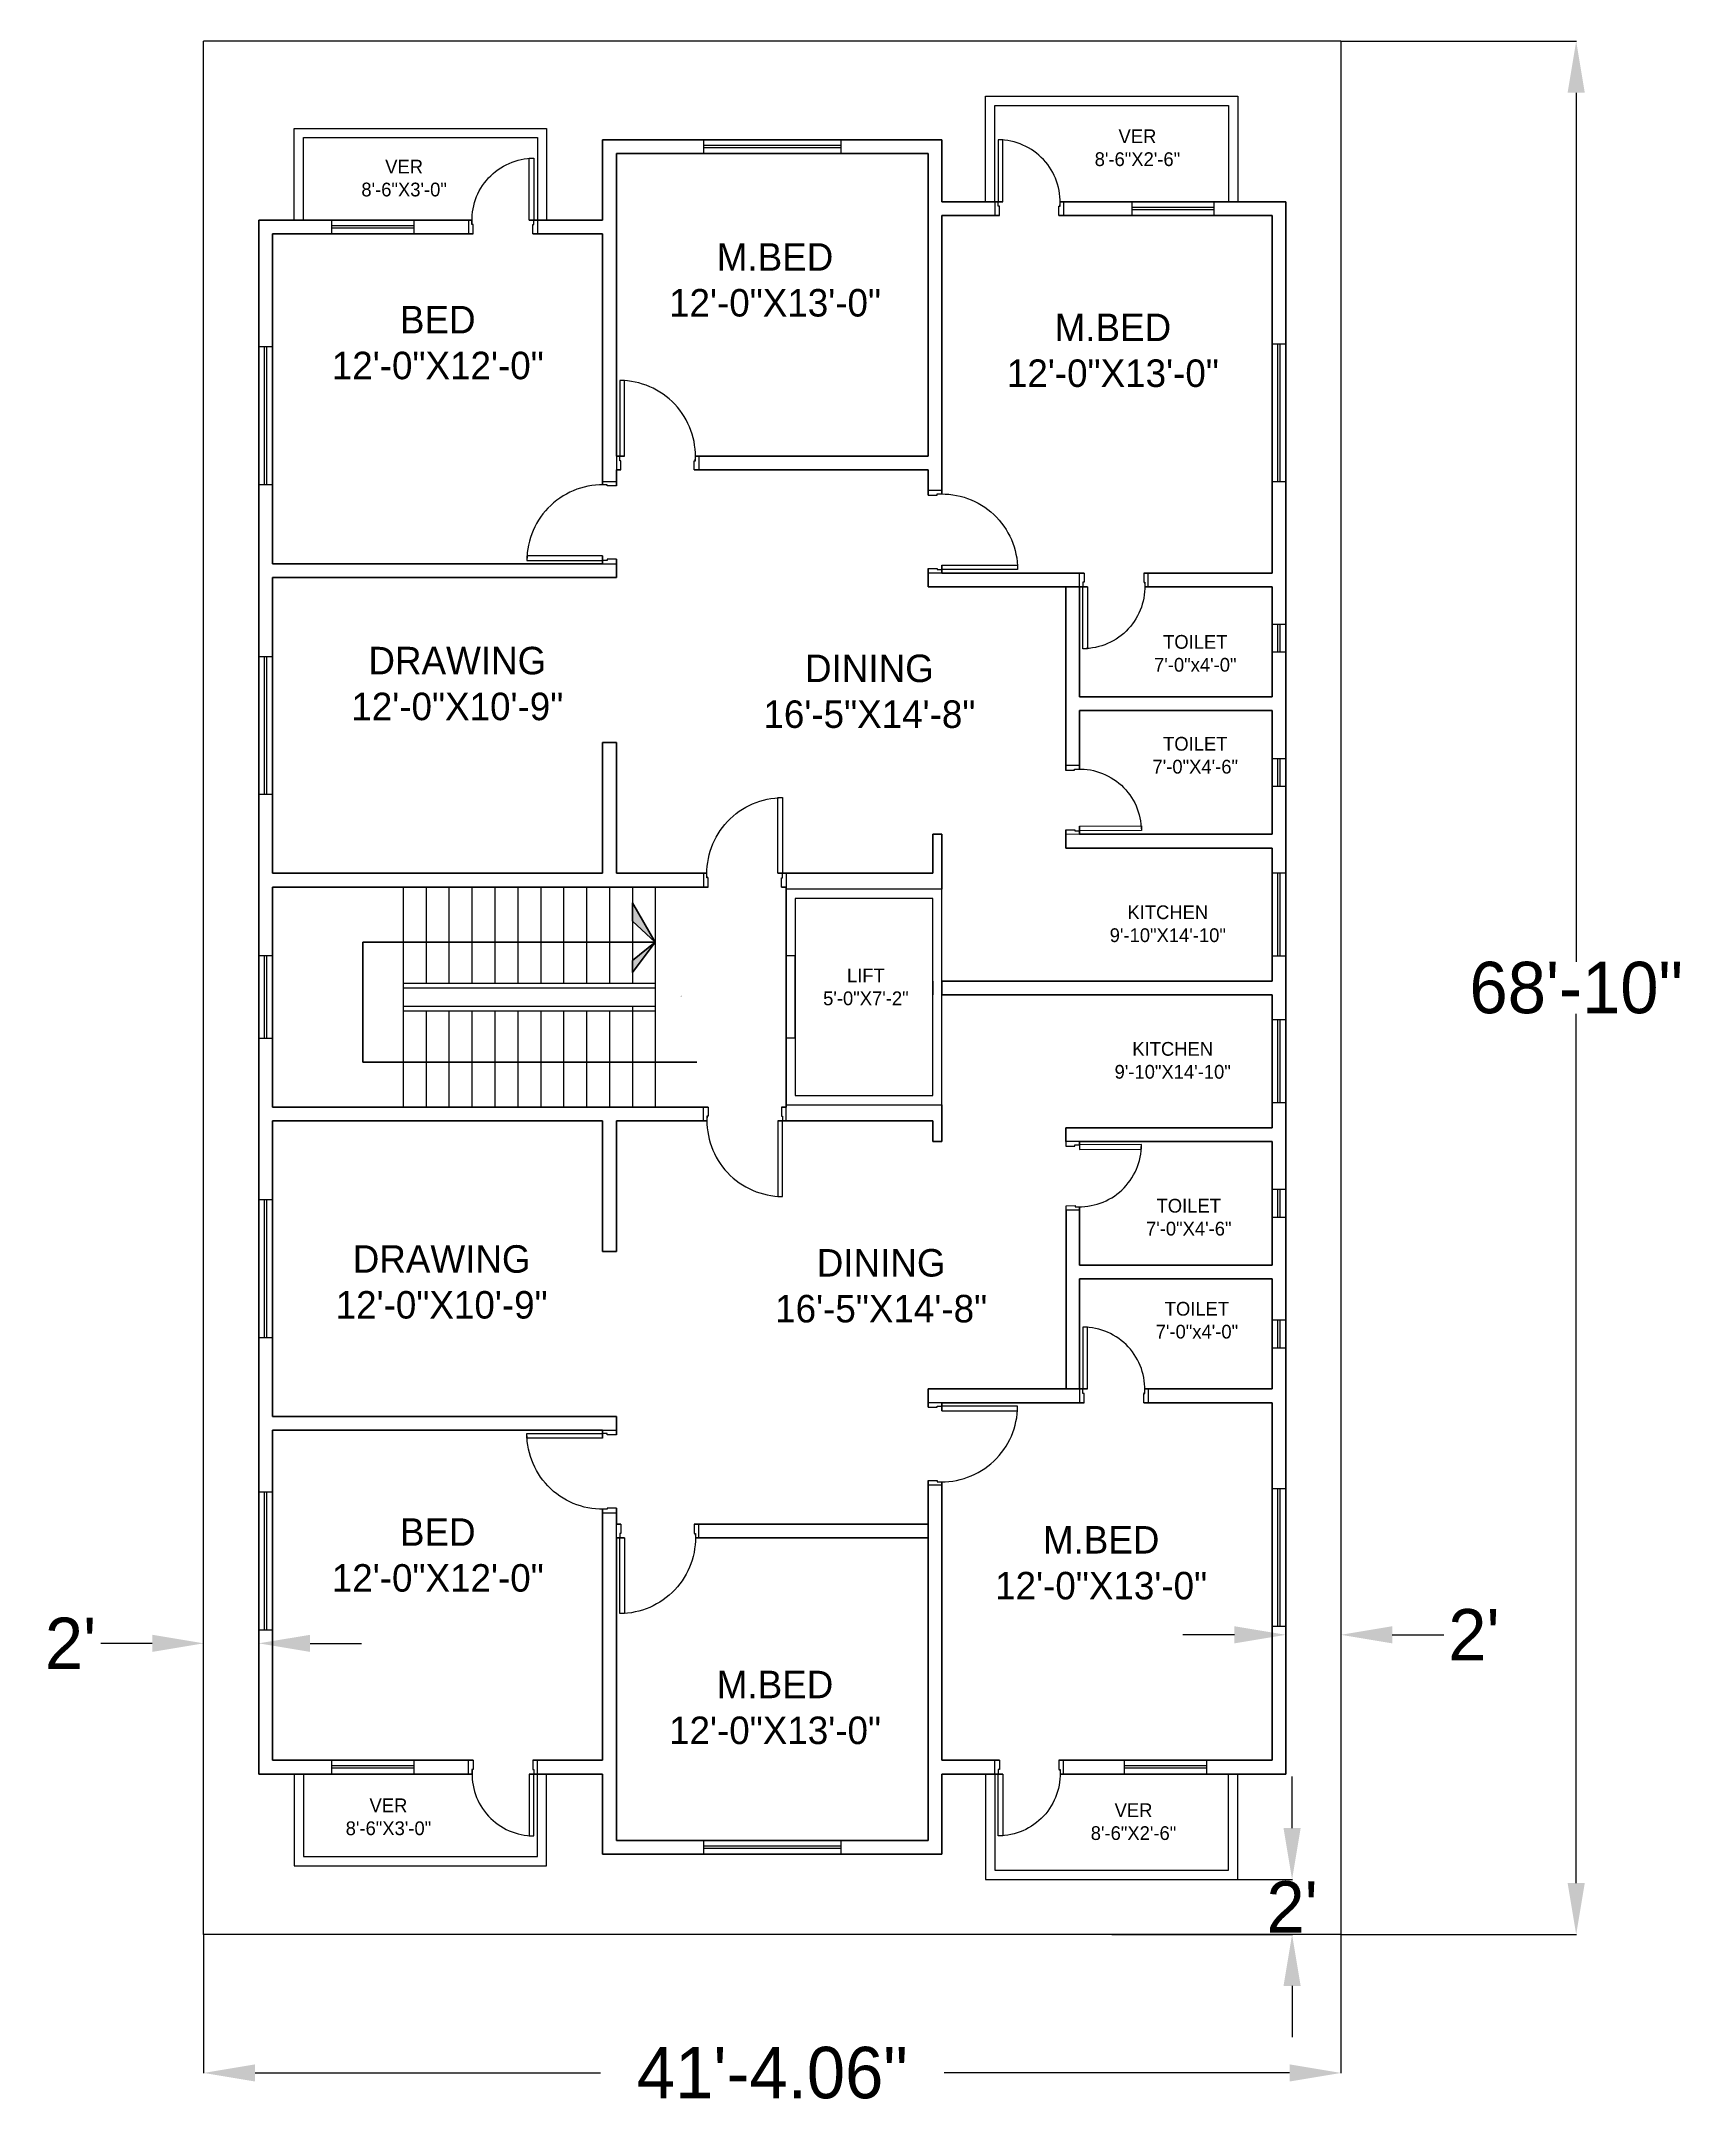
# Model space of a CAD drawing. Header units: inches. Extents: x -110 to 610, y -142 to 759.
import ezdxf

# ---------------------------------------------------------------- set-up
doc = ezdxf.new("R2010")
doc.units = ezdxf.units.IN
doc.header["$MEASUREMENT"] = 0
doc.linetypes.add('HIDDEN', pattern=[0.375, 0.25, -0.125])
for name, color, linetype in [('area', 14, 'HIDDEN'), ('balcony', 4, 'Continuous'), ('door', 6, 'Continuous'), ('lift', 1, 'Continuous'), ('stair', 161, 'Continuous'), ('window', 5, 'Continuous')]:
    doc.layers.add(name, color=color, linetype=linetype)
doc.layers.add('wall', color=7, linetype='Continuous', lineweight=35)
doc.dimstyles.get("Standard").update_dxf_attribs({"dimscale": 0.935, "dimtxt": 24, "dimasz": 24, "dimexe": 0.18, "dimexo": 0.0625, "dimgap": 0.09, "dimtad": 0, "dimtih": 1, "dimtoh": 1, "dimdsep": 46, "dimlunit": 3, "dimtxsty": 'Standard', "dimcen": 0.09, "dimadec": 0, "dimazin": 2, "dimtfac": 1, "dimtofl": 0, "dimtmove": 0, "dimatfit": 3, "dimfxl": 1, "dimtolj": 1, "dimtzin": 0, "dimarcsym": 0})

# ---------------------------------------------------------------- blocks, each defined once
blk = doc.blocks.new('door 1')
at = {"layer": 'door', "linetype": 'Continuous'}
for p, q in [((0, 0), (1.5, 0)), ((34.5, 0), (36, 0))]:
    blk.add_line(p, q, dxfattribs=at)
blk.add_lwpolyline([(1.5, 0), (3.5, 0), (3.5, 33), (1.5, 33)], close=True, dxfattribs=at)
for points in [[(0, 0), (0, -6), (2, -6), (2, -2), (1.5, -2), (1.5, 0)], [(36, 0), (36, -6), (34, -6), (34, -2), (34.5, -2), (34.5, 0)]]:
    blk.add_lwpolyline(points, dxfattribs=at)
blk.add_arc((1.5, 0), 33, 356.5254, 90, dxfattribs=at)
blk = doc.blocks.new('door 2')
at = {"layer": 'door', "linetype": 'Continuous'}
for p, q in [((1.5, 0), (0, 0)), ((30, 0), (28.5, 0))]:
    blk.add_line(p, q, dxfattribs=at)
blk.add_lwpolyline([(1.5, 0), (3.5, 0), (3.5, 27), (1.5, 27)], close=True, dxfattribs=at)
for points in [[(0, 0), (0, -6), (2, -6), (2, -2), (1.5, -2), (1.5, 0)], [(30, 0), (30, -6), (28, -6), (28, -2), (28.5, -2), (28.5, 0)]]:
    blk.add_lwpolyline(points, dxfattribs=at)
blk.add_arc((1.5, 0), 27, 355.75198, 90, dxfattribs=at)
blk = doc.blocks.new('W1')
at = {"layer": 'window', "linetype": 'Continuous'}
for p, q in [((30, -2.5), (-30, -2.5)), ((30, -3.5), (-30, -3.5))]:
    blk.add_line(p, q, dxfattribs=at)
blk.add_lwpolyline([(-30, -6), (30, -6), (30, 0), (-30, 0)], close=True, dxfattribs=at)
blk = doc.blocks.new('W3')
at = {"layer": 'window', "linetype": 'Continuous'}
for p, q in [((6, -2.5), (-6, -2.5)), ((6, -3.5), (-6, -3.5))]:
    blk.add_line(p, q, dxfattribs=at)
blk.add_lwpolyline([(-6, -6), (6, -6), (6, 0), (-6, 0)], close=True, dxfattribs=at)
blk = doc.blocks.new('W2')
at = {"layer": 'window', "linetype": 'Continuous'}
for p, q in [((18, -2.5), (-18, -2.5)), ((18, -3.5), (-18, -3.5))]:
    blk.add_line(p, q, dxfattribs=at)
blk.add_lwpolyline([(-18, -6), (18, -6), (18, 0), (-18, 0)], close=True, dxfattribs=at)
blk = doc.blocks.new('*D9')
at = {"layer": 'Defpoints', "color": 0, "linetype": 'Continuous'}
for p in [(456.75, 759.26), (456.75, -66.74), (559.4, -66.74)]:
    blk.add_point(p, dxfattribs=at)
at = {"layer": 'wall', "color": 0, "linetype": 'Continuous', "lineweight": -2}
for p, q in [((456.81, 759.26), (559.57, 759.26)), ((559.4, 736.82), (559.4, 357.57)), ((559.4, -44.3), (559.4, 334.96)), ((456.81, -66.74), (559.57, -66.74))]:
    blk.add_line(p, q, dxfattribs=at)
at = {"layer": 'wall', "color": 0, "linetype": 'Continuous'}
for points in [[(555.66, 736.82), (563.14, 736.82), (559.4, 759.26)], [(555.66, -44.3), (563.14, -44.3), (559.4, -66.74)]]:
    blk.add_solid(points, dxfattribs=at)
at = {"layer": 'wall', "color": 0, "linetype": 'Continuous', "insert": (559.4, 346.26), "char_height": 22.44, "attachment_point": 5}
blk.add_mtext('\\A1;68\'-10"', dxfattribs=at)
blk = doc.blocks.new('*D10')
at = {"layer": 'Defpoints', "color": 0, "linetype": 'Continuous'}
for p in [(-39.25, -66.74), (456.81, -66.74), (-39.25, -127.16)]:
    blk.add_point(p, dxfattribs=at)
at = {"layer": 'wall', "color": 0, "linetype": 'Continuous', "lineweight": -2}
for p, q in [((-39.25, -66.8), (-39.25, -127.33)), ((456.81, -66.8), (456.81, -127.33)), ((-16.81, -127.16), (133.89, -127.16)), ((434.37, -127.16), (283.66, -127.16))]:
    blk.add_line(p, q, dxfattribs=at)
at = {"layer": 'wall', "color": 0, "linetype": 'Continuous'}
for points in [[(-16.81, -123.42), (-16.81, -130.9), (-39.25, -127.16)], [(434.37, -123.42), (434.37, -130.9), (456.81, -127.16)]]:
    blk.add_solid(points, dxfattribs=at)
at = {"layer": 'wall', "color": 0, "linetype": 'Continuous', "insert": (208.78, -127.16), "char_height": 22.44, "attachment_point": 5}
blk.add_mtext('\\A1;41\'-4.06"', dxfattribs=at)
blk = doc.blocks.new('*D11')
at = {"layer": 'Defpoints', "color": 0, "linetype": 'Continuous'}
for p in [(-15.25, 60.27), (-39.25, 8.32), (-15.25, 8.32)]:
    blk.add_point(p, dxfattribs=at)
at = {"layer": 'wall', "color": 0, "linetype": 'Continuous', "lineweight": -2}
for p, q in [((-61.69, 60.27), (-84.13, 60.27)), ((-39.25, 8.38), (-39.25, 60.44)), ((-15.25, 8.38), (-15.25, 60.44)), ((7.19, 60.27), (29.63, 60.27))]:
    blk.add_line(p, q, dxfattribs=at)
at = {"layer": 'wall', "color": 0, "linetype": 'Continuous'}
for points in [[(-61.69, 64.01), (-61.69, 56.53), (-39.25, 60.27)], [(7.19, 64.01), (7.19, 56.53), (-15.25, 60.27)]]:
    blk.add_solid(points, dxfattribs=at)
at = {"layer": 'wall', "color": 0, "linetype": 'Continuous', "insert": (-97.31, 60.27), "char_height": 22.44, "attachment_point": 5}
blk.add_mtext("\\A1;2'", dxfattribs=at)
blk = doc.blocks.new('*D12')
at = {"layer": 'Defpoints', "color": 0, "linetype": 'Continuous'}
for p in [(432.75, 64.01), (456.75, 64.01), (456.75, 64.01)]:
    blk.add_point(p, dxfattribs=at)
at = {"layer": 'wall', "color": 0, "linetype": 'Continuous', "lineweight": -2}
for p, q in [((410.31, 64.01), (387.87, 64.01)), ((432.75, 63.95), (432.75, 63.84)), ((456.75, 63.95), (456.75, 63.84)), ((479.19, 64.01), (501.63, 64.01))]:
    blk.add_line(p, q, dxfattribs=at)
at = {"layer": 'wall', "color": 0, "linetype": 'Continuous'}
for points in [[(410.31, 67.75), (410.31, 60.27), (432.75, 64.01)], [(479.19, 67.75), (479.19, 60.27), (456.75, 64.01)]]:
    blk.add_solid(points, dxfattribs=at)
at = {"layer": 'wall', "color": 0, "linetype": 'Continuous', "insert": (514.8, 64.01), "char_height": 22.44, "attachment_point": 5}
blk.add_mtext("\\A1;2'", dxfattribs=at)
blk = doc.blocks.new('*D13')
at = {"layer": 'Defpoints', "color": 0, "linetype": 'Continuous'}
for p in [(356.81, -42.74), (356.81, -66.74), (435.48, -66.74)]:
    blk.add_point(p, dxfattribs=at)
at = {"layer": 'wall', "color": 0, "linetype": 'Continuous', "lineweight": -2}
for p, q in [((435.48, -20.3), (435.48, 2.14)), ((356.87, -42.74), (435.65, -42.74)), ((356.87, -66.74), (435.65, -66.74)), ((435.48, -89.18), (435.48, -111.62))]:
    blk.add_line(p, q, dxfattribs=at)
at = {"layer": 'wall', "color": 0, "linetype": 'Continuous'}
for points in [[(431.74, -20.3), (439.22, -20.3), (435.48, -42.74)], [(431.74, -89.18), (439.22, -89.18), (435.48, -66.74)]]:
    blk.add_solid(points, dxfattribs=at)
at = {"layer": 'wall', "color": 0, "linetype": 'Continuous', "insert": (435.48, -54.74), "char_height": 22.44, "attachment_point": 5}
blk.add_mtext("\\A1;2'", dxfattribs=at)

msp = doc.modelspace()

# ---------------------------------------------------------------- hatches: boundary and pattern name
at = {"layer": 'wall', "linetype": 'Continuous'}
h = msp.add_hatch(color=2, dxfattribs=at)
h.paths.add_polyline_path([(147.746, 383.367), (147.746, 375.357), (157.746, 366.203)])
h.paths.add_polyline_path([(157.746, 366.203), (147.746, 358.193), (147.746, 353.043)])

# ---------------------------------------------------------------- linework, layer by layer
at = {"layer": 'area', "linetype": 'Continuous'}
for p, q in [((456.749, 759.263), (-39.254, 759.263)), ((-39.254, -66.737), (-39.254, 759.263)), ((456.749, 759.263), (456.749, -66.737)), ((456.749, -66.737), (-39.254, -66.737))]:
    msp.add_line(p, q, dxfattribs=at)
at = {"layer": 'balcony', "linetype": 'Continuous'}
for points in [[(301.807, 689.263), (301.807, 735.263), (411.807, 735.263), (411.807, 689.263)], [(305.807, 689.263), (305.807, 731.263), (407.807, 731.263), (407.807, 689.263)], [(0.286, 681.263), (0.286, 721.263), (110.286, 721.263), (110.286, 681.263)], [(4.286, 681.263), (4.286, 717.263), (106.286, 717.263), (106.286, 681.263)], [(0.286, 3.263), (0.286, -36.737), (110.286, -36.737), (110.286, 3.263)], [(4.286, 3.263), (4.286, -32.737), (106.286, -32.737), (106.286, 3.263)], [(301.807, 3.263), (301.807, -42.737), (411.807, -42.737), (411.807, 3.263)], [(305.807, 3.263), (305.807, -38.737), (407.807, -38.737), (407.807, 3.263)]]:
    msp.add_lwpolyline(points, dxfattribs=at)
at = {"layer": 'lift', "linetype": 'Continuous'}
for p, q in [((218.805, 360.263), (214.746, 360.263)), ((218.805, 324.263), (214.746, 324.263))]:
    msp.add_line(p, q, dxfattribs=at)
for points in [[(214.746, 324.263), (214.746, 295.263), (282.746, 295.263), (282.746, 389.263), (214.746, 389.263), (214.746, 360.263)], [(218.746, 324.263), (218.746, 299.263), (278.746, 299.263), (278.746, 385.263), (218.746, 385.263), (218.746, 360.263)]]:
    msp.add_lwpolyline(points, dxfattribs=at)
at = {"layer": 'stair', "linetype": 'Continuous', "ltscale": 40}
for p, q in [((47.746, 390.263), (47.746, 294.263)), ((57.746, 390.263), (57.746, 348.263)), ((67.746, 390.263), (67.746, 348.263)), ((77.746, 390.263), (77.746, 348.263)), ((87.746, 390.263), (87.746, 348.263)), ((97.746, 390.263), (97.746, 348.263)), ((107.746, 390.263), (107.746, 348.263)), ((117.746, 390.263), (117.746, 348.263)), ((127.746, 390.263), (127.746, 348.263)), ((137.746, 390.263), (137.746, 348.263)), ((147.746, 390.263), (147.746, 348.263)), ((157.746, 390.263), (157.746, 294.263)), ((57.746, 336.263), (57.746, 294.263)), ((67.746, 336.263), (67.746, 294.263)), ((77.746, 336.263), (77.746, 294.263)), ((87.746, 336.263), (87.746, 294.263)), ((97.746, 336.263), (97.746, 294.263)), ((107.746, 336.263), (107.746, 294.263)), ((117.746, 336.263), (117.746, 294.263)), ((127.746, 336.263), (127.746, 294.263)), ((137.746, 336.263), (137.746, 294.263)), ((147.746, 338.263), (147.746, 294.263))]:
    msp.add_line(p, q, dxfattribs=at)
at = {"layer": 'stair', "linetype": 'Continuous'}
for p, q in [((47.746, 348.263), (157.746, 348.263)), ((47.746, 346.263), (157.746, 346.263)), ((47.746, 338.263), (157.746, 338.263)), ((47.746, 336.263), (157.746, 336.263))]:
    msp.add_line(p, q, dxfattribs=at)
at = {"layer": 'wall', "ltscale": 40}
for p, q in [((134.746, 716.263), (134.746, 681.263)), ((282.749, 689.263), (282.749, 716.263)), ((282.749, 561.763), (282.749, 683.263)), ((134.746, 675.263), (134.746, 565.763)), ((134.746, 534.763), (134.746, 531.263)), ((282.749, 527.263), (282.749, 530.763)), ((134.746, 453.263), (134.746, 396.263)), ((134.746, 288.263), (134.746, 231.263)), ((140.746, 288.263), (140.746, 231.263)), ((276.749, 163.263), (276.749, 171.263)), ((282.749, 161.763), (282.749, 165.263)), ((134.746, 153.263), (134.746, 149.763)), ((140.746, 159.263), (140.746, 151.263)), ((276.749, -25.737), (276.749, 131.263)), ((282.749, 9.263), (282.749, 130.763)), ((134.746, 118.763), (134.746, 9.263)), ((140.746, 119.263), (140.746, 112.263)), ((140.746, 106.263), (140.746, -25.737)), ((134.746, 3.263), (134.746, -31.737)), ((282.749, -31.737), (282.749, 3.263))]:
    msp.add_line(p, q, dxfattribs=at)
at = {"layer": 'wall', "linetype": 'Continuous'}
for p, q in [((134.746, 716.263), (282.749, 716.263)), ((140.746, 710.263), (276.749, 710.263)), ((276.694, 689.263), (276.749, 689.263)), ((282.749, 689.263), (309.307, 689.263)), ((334.307, 689.263), (432.749, 689.263)), ((-15.254, 681.263), (77.786, 681.263)), ((102.786, 681.263), (134.746, 681.263)), ((282.749, 683.263), (307.807, 683.263)), ((333.807, 683.263), (426.749, 683.263)), ((-9.254, 675.263), (78.286, 675.263)), ((104.286, 675.263), (134.746, 675.263)), ((140.746, 578.263), (144.246, 578.263)), ((175.246, 578.263), (276.749, 578.263)), ((140.746, 572.263), (142.746, 572.263)), ((174.746, 572.263), (276.749, 572.263)), ((-9.254, 531.263), (134.746, 531.263)), ((-9.254, 525.263), (140.746, 525.263)), ((282.749, 527.263), (344.749, 527.263)), ((370.749, 527.263), (426.749, 527.263)), ((276.749, 521.263), (346.249, 521.263)), ((371.249, 521.263), (426.749, 521.263)), ((342.749, 473.263), (426.749, 473.263)), ((342.749, 467.263), (426.749, 467.263)), ((134.746, 453.263), (140.746, 453.263)), ((278.746, 396.263), (278.746, 407.263)), ((278.749, 413.263), (282.746, 413.263)), ((282.746, 389.263), (282.746, 413.263)), ((282.746, 407.263), (282.749, 407.263)), ((336.749, 407.263), (426.749, 407.263)), ((342.749, 413.263), (426.749, 413.263)), ((-9.254, 396.263), (134.746, 396.263)), ((-9.254, 390.263), (180.746, 390.263)), ((140.746, 396.263), (180.246, 396.263)), ((211.246, 396.263), (278.746, 396.263)), ((212.746, 390.263), (214.746, 390.263)), ((147.746, 383.367), (147.746, 375.357)), ((147.746, 353.043), (147.746, 358.193)), ((214.746, 324.263), (214.746, 360.263)), ((218.746, 360.263), (218.805, 324.263)), ((282.749, 349.263), (426.749, 349.263)), ((282.749, 343.263), (426.749, 343.263)), ((-9.254, 294.263), (180.746, 294.263)), ((212.746, 294.263), (214.746, 294.263)), ((282.746, 295.263), (282.746, 279.263)), ((-9.254, 288.263), (134.746, 288.263)), ((140.746, 288.263), (180.246, 288.263)), ((211.246, 288.263), (278.746, 288.263)), ((278.746, 288.263), (278.746, 285.263)), ((336.749, 285.263), (426.749, 285.263)), ((336.749, 285.263), (336.78, 279.231)), ((278.749, 279.263), (282.746, 279.263)), ((342.749, 279.263), (426.749, 279.263)), ((336.906, 249.232), (336.906, 171.263)), ((134.746, 231.263), (140.746, 231.263)), ((342.749, 225.263), (426.749, 225.263)), ((342.749, 219.263), (426.749, 219.263)), ((276.749, 171.263), (346.249, 171.263)), ((371.249, 171.263), (426.749, 171.263)), ((282.749, 165.263), (344.749, 165.263)), ((370.749, 165.263), (426.749, 165.263)), ((-9.254, 159.263), (140.746, 159.263)), ((-9.254, 153.263), (134.746, 153.263)), ((140.746, 112.263), (142.746, 112.263)), ((174.746, 112.263), (276.749, 112.263)), ((140.746, 106.263), (144.246, 106.263)), ((175.246, 106.263), (276.749, 106.263)), ((-9.254, 9.263), (78.286, 9.263)), ((104.286, 9.263), (134.746, 9.263)), ((282.749, 9.263), (307.807, 9.263)), ((333.807, 9.263), (426.749, 9.263)), ((-15.254, 3.263), (77.786, 3.263)), ((102.786, 3.263), (134.746, 3.263)), ((282.749, 3.263), (301.807, 3.263)), ((301.807, 3.263), (309.307, 3.263)), ((334.307, 3.263), (432.749, 3.263)), ((140.746, -25.737), (276.749, -25.737)), ((134.746, -31.737), (282.749, -31.737))]:
    msp.add_line(p, q, dxfattribs=at)
at = {"layer": 'wall', "linetype": 'Continuous', "ltscale": 40}
for p, q in [((140.746, 710.263), (140.746, 578.263)), ((276.749, 578.263), (276.749, 710.263)), ((432.749, 3.263), (432.749, 689.263)), ((-15.254, 681.263), (-15.254, 3.263)), ((426.749, 527.263), (426.749, 683.263)), ((-9.254, 675.263), (-9.254, 531.263)), ((140.746, 572.263), (140.746, 565.263)), ((276.749, 561.263), (276.749, 572.263)), ((140.746, 533.263), (140.746, 525.263)), ((-9.254, 525.263), (-9.254, 396.263)), ((276.749, 521.263), (276.749, 529.263)), ((336.749, 441.232), (336.749, 521.263)), ((342.749, 473.263), (342.749, 521.263)), ((426.749, 473.263), (426.749, 521.263)), ((342.749, 441.763), (342.749, 467.263)), ((426.749, 413.263), (426.749, 467.263)), ((140.746, 453.263), (140.746, 396.263)), ((336.749, 407.263), (336.749, 415.231)), ((342.749, 413.263), (342.749, 416.763)), ((278.749, 407.263), (278.749, 413.263)), ((426.749, 349.263), (426.749, 407.263)), ((-9.254, 390.263), (-9.254, 294.263)), ((214.746, 390.263), (214.746, 360.263)), ((278.749, 343.263), (278.749, 349.263)), ((282.749, 343.263), (282.749, 349.263)), ((426.749, 285.263), (426.749, 343.263)), ((214.746, 324.263), (214.746, 294.263)), ((-9.254, 288.263), (-9.254, 159.263)), ((278.749, 279.263), (278.749, 285.263)), ((342.749, 277.763), (342.749, 279.263)), ((426.749, 225.263), (426.749, 279.263)), ((342.749, 225.263), (342.749, 250.763)), ((342.749, 171.263), (342.749, 219.263)), ((426.749, 171.263), (426.749, 219.263)), ((426.749, 9.263), (426.749, 165.263)), ((-9.254, 153.263), (-9.254, 9.263))]:
    msp.add_line(p, q, dxfattribs=at)
at = {"layer": 'wall', "color": 2, "linetype": 'Continuous'}
for p, q in [((157.746, 366.203), (147.746, 383.367)), ((147.746, 375.357), (157.746, 366.203)), ((30.118, 313.851), (30.118, 366.203)), ((30.118, 366.203), (157.746, 366.203)), ((157.746, 366.203), (147.746, 353.043)), ((147.746, 358.193), (157.746, 366.203)), ((175.892, 313.851), (30.118, 313.851))]:
    msp.add_line(p, q, dxfattribs=at)

# ---------------------------------------------------------------- block references
at = {"layer": 'door', "linetype": 'Continuous'}
for name, p in [('door 2', (305.807, 689.263)), ('door 1', (140.746, 578.263)), ('door 2', (342.749, 171.263))]:
    msp.add_blockref(name, p, dxfattribs=at)
at = {"layer": 'door', "linetype": 'Continuous', "xscale": -1}
for name, p in [('door 2', (106.286, 681.263)), ('door 1', (214.746, 396.263))]:
    msp.add_blockref(name, p, dxfattribs=at)
at = {"layer": 'door', "linetype": 'Continuous'}
for name, p, rotation in [('door 1', (134.746, 531.263), 90), ('door 1', (214.746, 288.263), 180), ('door 2', (342.749, 279.263), 270.2995407242914), ('door 1', (282.749, 165.263), 270), ('door 2', (106.286, 3.263), 180)]:
    msp.add_blockref(name, p, dxfattribs=dict(at, rotation=rotation))
at = {"layer": 'door', "linetype": 'Continuous', "xscale": -1}
for name, p, rotation in [('door 1', (282.749, 527.263), 270), ('door 2', (342.749, 521.263), 180), ('door 2', (342.749, 413.263), 270.2995407242913), ('door 1', (134.746, 153.263), 90), ('door 1', (140.746, 106.263), 180), ('door 2', (305.807, 3.263), 180)]:
    msp.add_blockref(name, p, dxfattribs=dict(at, rotation=rotation))
at = {"layer": 'window', "linetype": 'Continuous'}
for name, p in [('W1', (208.748, 716.263)), ('W2', (383.528, 689.263)), ('W2', (34.516, 681.263)), ('W2', (34.516, 9.263)), ('W2', (380.278, 9.263)), ('W1', (208.748, -25.737))]:
    msp.add_blockref(name, p, dxfattribs=at)
at = {"layer": 'window', "linetype": 'Continuous', "rotation": 270}
for name, p in [('W1', (-9.254, 595.898)), ('W1', (432.749, 597.183)), ('W3', (432.749, 498.825)), ('W1', (-9.254, 460.763)), ('W3', (432.749, 440.263)), ('W2', (432.749, 378.263)), ('W2', (-9.254, 342.263)), ('W2', (432.749, 314.263)), ('W1', (-9.254, 223.763)), ('W3', (432.749, 252.263)), ('W3', (432.749, 195.263)), ('W1', (-9.254, 96.21)), ('W1', (432.749, 97.74))]:
    msp.add_blockref(name, p, dxfattribs=at)

# ---------------------------------------------------------------- texts
at = {"layer": 'wall', "linetype": 'Continuous', "attachment_point": 2}
for s, insert, char_height, width in [('{\\H30x;VER\\P\\pt22;8\'-6"X2\'-6"}\\P\\ptz; ', (368.024, 720.838), 0.2, 55.64435), ('{\\H30x;VER\\P\\pt22;8\'-6"X3\'-0"\\P\\ptz;} ', (48.174, 707.596), 0.2, 55.64435), ('\\pt1248;M.BED\\P\\ptz;12\'-0"X13\'-0"\\P ', (209.964, 671.18), 12, 64.99571), ('BED\\P\\pt1320;12\'-0"X12\'-0"\\P\\ptz; ', (62.864, 643.828), 12, 55.64435), ('\\pt22;{\\H60x;M.BED\\P12\'-0"X13\'-0"\\P\\ptz;} ', (357.32, 640.455), 0.2, 55.64435), ('{\\H30x;TOILET\\P\\pt22;7\'-0"x4\'-0"\\P\\ptz;} ', (393.255, 500.234), 0.2, 55.64435), ('{\\H60x;DRAWING\\P\\pt22;12\'-0"X10\'-9"}\\P\\ptz; ', (71.387, 495.065), 0.2, 55.64435), ('{\\H60x;DINING\\P\\pt22;16\'-5"X14\'-8"\\P\\ptz;} ', (251.122, 491.688), 0.2, 55.64435), ('{\\H30x;TOILET\\P7\'-0"X4\'-6"}\\P ', (393.252, 455.77), 0.2, 55.64435), ('{\\H30x;KITCHEN\\P\\pt22;9\'-10"X14\'-10"\\P\\ptz;} ', (381.276, 382.258), 0.2, 55.64435), ('LIFT\\P5\'-0"X7\'-2"\\P ', (249.589, 354.702), 6, 55.64435), ('\\pt22;M.BED{\\H10x;\\P}12\'-0"*13\'-0"\\P\\ptz; ', (169.001, 342.928), 0.2, 55.64435), ('{\\H30x;KITCHEN\\P\\pt22;9\'-10"X14\'-10"\\P\\ptz;} ', (383.407, 322.645), 0.2, 55.64435), ('{\\H30x;TOILET\\P7\'-0"X4\'-6"}\\P ', (390.41, 254.221), 0.2, 55.64435), ('{\\H60x;DRAWING\\P\\pt22;12\'-0"X10\'-9"}\\P\\ptz; ', (64.554, 233.98), 0.2, 55.64435), ('{\\H60x;DINING\\P\\pt22;16\'-5"X14\'-8"\\P\\ptz;} ', (256.247, 232.309), 0.2, 55.64435), ('{\\H30x;TOILET\\P\\pt22;7\'-0"x4\'-0"\\P\\ptz;} ', (393.966, 209.265), 0.2, 55.64435), ('BED\\P\\pt1320;12\'-0"X12\'-0"\\P\\ptz; ', (62.864, 114.832), 12, 55.64435), ('\\pt22;{\\H60x;M.BED\\P12\'-0"X13\'-0"\\P\\ptz;} ', (352.195, 111.458), 0.2, 55.64435), ('\\pt1248;M.BED\\P\\ptz;12\'-0"X13\'-0"\\P ', (209.964, 48.329), 12, 64.99571), ('{\\H30x;VER\\P\\pt22;8\'-6"X3\'-0"\\P\\ptz;} ', (41.341, -7.402), 0.2, 55.64435), ('{\\H30x;VER\\P\\pt22;8\'-6"X2\'-6"}\\P\\ptz; ', (366.315, -9.518), 0.2, 55.64435)]:
    msp.add_mtext(s, dxfattribs=dict(at, insert=insert, char_height=char_height, width=width))

# ---------------------------------------------------------------- dimensions: what is measured, and where the dimension line sits
at = {"layer": 'wall', "linetype": 'Continuous'}
for base, p1, p2, picture, middle in [((559.402, -66.737), (456.749, 759.263), (456.749, -66.737), '*D9', (559.402, 346.263)), ((435.478, -66.737), (356.807, -42.737), (356.807, -66.737), '*D13', (435.478, -54.737))]:
    dim = msp.add_linear_dim(base=base, p1=p1, p2=p2, angle=90, dimstyle='Standard', dxfattribs=at)
    dim.commit()
    dim.dimension.update_dxf_attribs({"geometry": picture, "text_midpoint": middle})
dim = msp.add_linear_dim(base=(-15.254, 60.273), p1=(-39.254, 8.32), p2=(-15.254, 8.32), dimstyle='Standard', dxfattribs=at)
dim.commit()
dim.dimension.update_dxf_attribs({"geometry": '*D11', "text_midpoint": (-97.308, 60.273), "dimtype": 160})
for base, p1, p2, picture, middle in [((456.749, 64.013), (432.749, 64.013), (456.749, 64.013), '*D12', (514.803, 64.013)), ((-39.254, -127.164), (456.807, -66.737), (-39.254, -66.737), '*D10', (208.777, -127.164))]:
    dim = msp.add_linear_dim(base=base, p1=p1, p2=p2, dimstyle='Standard', dxfattribs=at)
    dim.commit()
    dim.dimension.update_dxf_attribs({"geometry": picture, "text_midpoint": middle})

doc.saveas('drawing.dxf')
